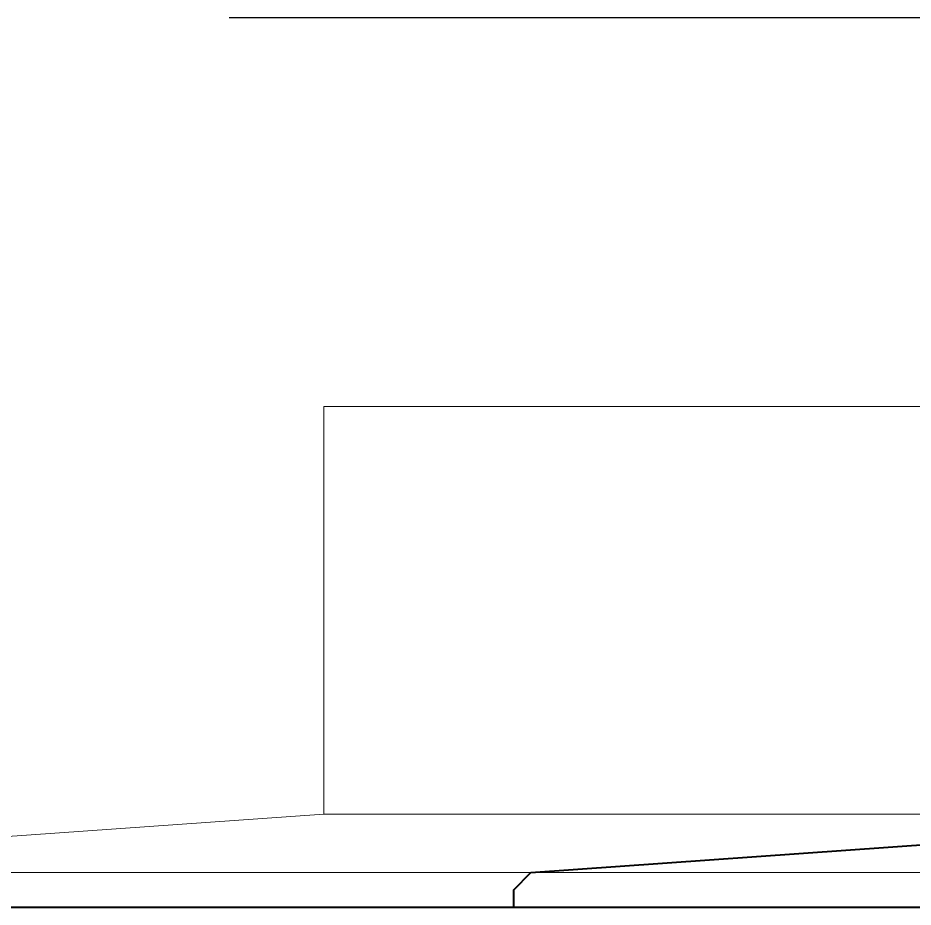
# Model space of a CAD drawing. Extents: x -12289450 to -10763036, y -7834513 to -6150123.
# Drawn here: x -11141270 to -11140233, y -7708321 to -7707291 of the extents above; entities that cross this region are included whole.
import ezdxf

# ---------------------------------------------------------------- set-up
doc = ezdxf.new("R2010")
doc.units = 0
doc.header["$LTSCALE"] = 25
doc.layers.add('Интерьер - Лестница_Ном_пера__21', color=7, linetype='Continuous', lineweight=40)
doc.layers.add('СТЕНЫ', color=5, linetype='Continuous', lineweight=40)
doc.layers.add('Примечания', color=7, linetype='Continuous')

msp = doc.modelspace()

# ---------------------------------------------------------------- linework, layer by layer
at = {"layer": 'Интерьер - Лестница_Ном_пера__21', "lineweight": 9}
msp.add_line((-11141865.9, -7708280.7), (-11140915.9, -7708212.9), dxfattribs=at)
at = {"layer": 'Интерьер - Лестница_Ном_пера__21', "linetype": 'Continuous'}
for p, q in [((-11140675.9, -7708280.7), (-11139725.9, -7708212.9)), ((-11140695.9, -7708300.7), (-11140675.9, -7708280.7)), ((-11140695.9, -7708320.7), (-11140695.9, -7708300.7))]:
    msp.add_line(p, q, dxfattribs=at)
at = {"layer": 'Интерьер - Лестница_Ном_пера__21', "lineweight": 0}
msp.add_lwpolyline([(-11141865.9, -7708280.7), (-11140675.9, -7708280.7)], dxfattribs=at)
at = {"layer": 'Интерьер - Лестница_Ном_пера__21', "linetype": 'Continuous', "lineweight": 15}
msp.add_lwpolyline([(-11140675.9, -7708280.7), (-11125455.9, -7708280.7)], dxfattribs=at)
at = {"layer": 'Интерьер - Лестница_Ном_пера__21', "linetype": 'Continuous'}
for points in [[(-11142390.8, -7708320.7), (-11140695.9, -7708320.7)], [(-11141858.6, -7708320.7), (-11140695.9, -7708320.7)], [(-11141200.9, -7708320.7), (-11123431, -7708320.7)]]:
    msp.add_lwpolyline(points, dxfattribs=at)
at = {"layer": 'Примечания', "linetype": 'Continuous', "lineweight": 25, "ltscale": 75}
for p, q in [((-11139908, -7707290.7), (-11141025.5, -7707290.7)), ((-11139380.1, -7708320.7), (-11141200.9, -7708320.7))]:
    msp.add_line(p, q, dxfattribs=at)
at = {"layer": 'СТЕНЫ', "lineweight": 20, "ltscale": 3}
for points in [[(-11139725.9, -7707740.7), (-11140915.9, -7707740.7), (-11140915.9, -7708212.9)], [(-11140915.9, -7708212.9), (-11139725.9, -7708212.9)]]:
    msp.add_lwpolyline(points, dxfattribs=at)

doc.saveas('drawing.dxf')
